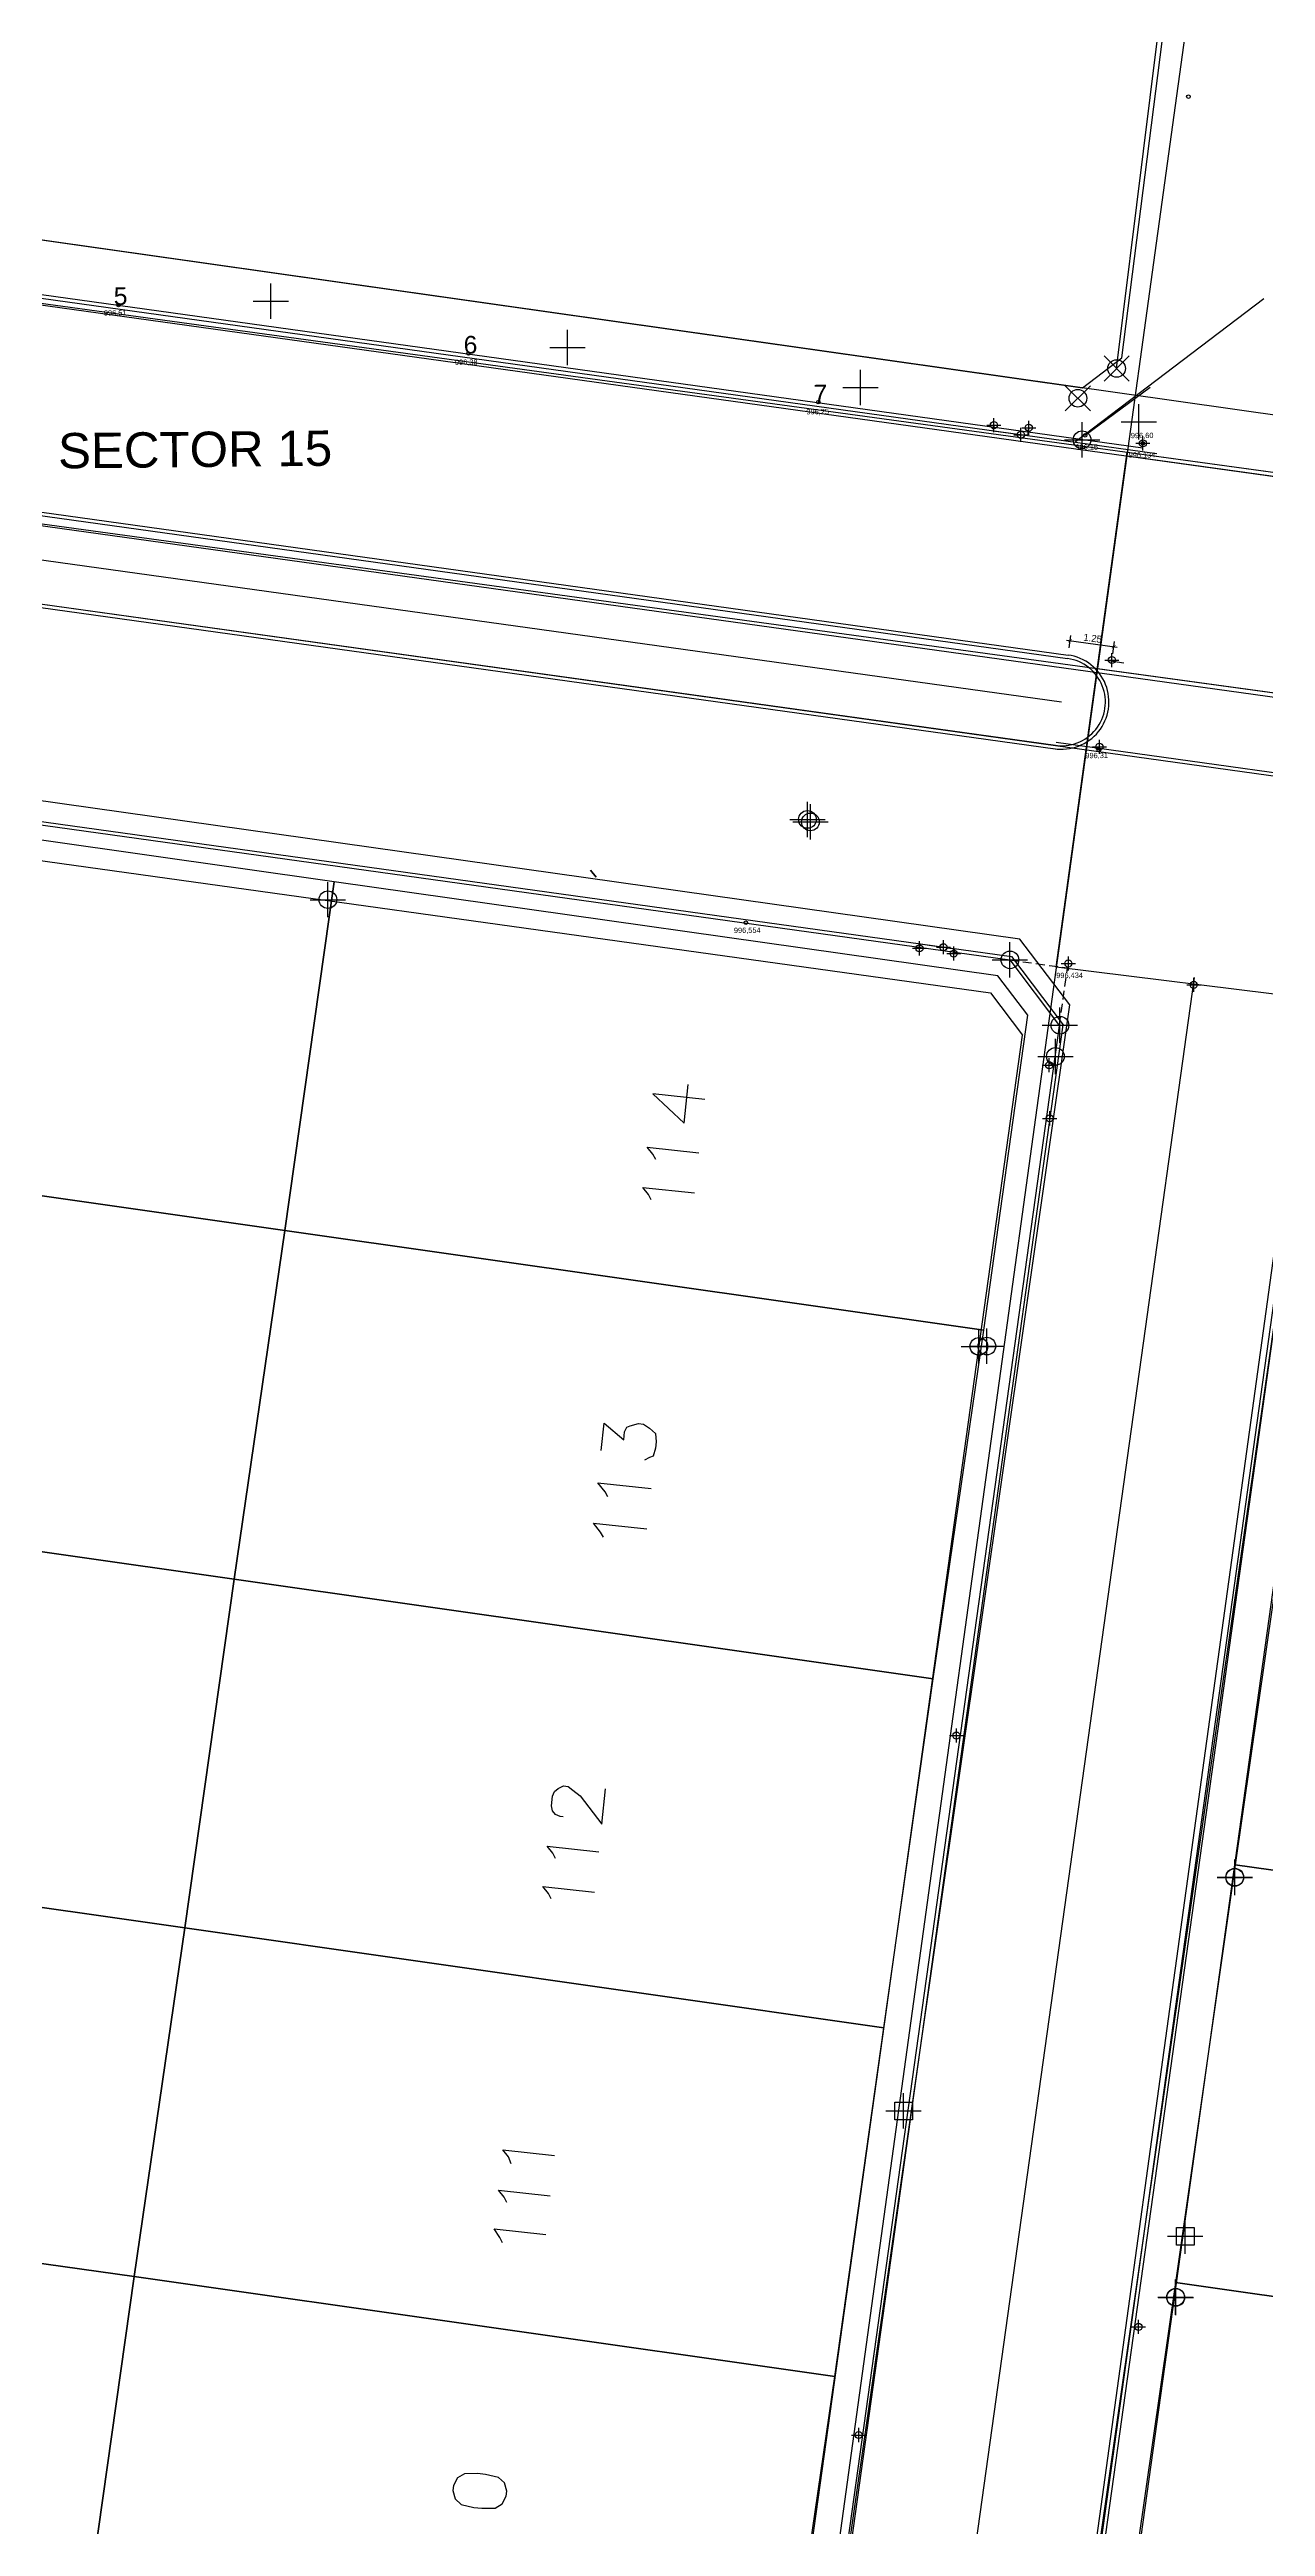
# Model space of a CAD drawing. Header units: metres. Extents: x -977055 to 805873, y -1033982 to 242021.
# Drawn here: x 829.4 to 863.8, y 1000.7 to 1070.9 of the extents above; entities that cross this region are included whole.
import ezdxf

# ---------------------------------------------------------------- set-up
doc = ezdxf.new("R2010")
doc.units = ezdxf.units.M
doc.header["$PDMODE"] = 32
doc.header["$PDSIZE"] = 1.5
doc.linetypes.add('DASHED2', pattern=[0.375, 0.25, -0.125])
for name, color, linetype in [('12-CONDICIONES EXISTENTES', 2, 'Continuous'), ('C-ANNO-MATC-TEXT', 150, 'Continuous'), ('C-ROAD-PROF-TEXT', 11, 'Continuous'), ('linea 1', 1, 'Continuous'), ('LOTE 243', 6, 'Continuous'), ('puntos nov 7', 50, 'Continuous'), ('PUNTOS V', 4, 'Continuous'), ('V-NODE', 1, 'Continuous')]:
    doc.layers.add(name, color=color, linetype=linetype)
doc.layers.add('PDF2_area escolar', color=7, linetype='Continuous', true_color=0x989898)
doc.layers.add('PDF_Geometry', color=7, linetype='Continuous', true_color=0x797979)
doc.layers.get('PDF2_area escolar').off()
doc.styles.add('CITY2', font='stylu.ttf', dxfattribs={"height": 0.2})
doc.styles.get("Standard").update_dxf_attribs({"font": 'arial.ttf'})
doc.dimstyles.new('COTAS2', dxfattribs={"dimtxt": 0.02, "dimasz": 0.1, "dimexe": 0.15, "dimexo": 0.08, "dimgap": 0.05, "dimtad": 1, "dimzin": 0, "dimdsep": 46, "dimtxsty": 'CITY2', "dimblk": 'ARCHTICK', "dimcen": 1, "dimdle": 0.1, "dimclrd": 1, "dimclre": 1, "dimclrt": 2, "dimadec": 0, "dimazin": 0, "dimtfac": 1, "dimtofl": 0, "dimtmove": 0, "dimatfit": 3, "dimldrblk": 'ARCHTICK', "dimfxl": 0.18, "dimtolj": 1, "dimtzin": 0, "dimarcsym": 0})

# ---------------------------------------------------------------- blocks, each defined once
blk = doc.blocks.new('*U274')
at = {"color": 0, "linetype": 'ByBlock', "lineweight": -2, "transparency": 16777216}
for p, q in [((-1, 0), (1, 0)), ((0, -1), (0, 1))]:
    blk.add_line(p, q, dxfattribs=at)
blk.add_circle((0, 0), 0.5, dxfattribs=at)
blk = doc.blocks.new('*U442', base_point=(855.922, 1034.139, 998.239))
at = {"layer": 'V-NODE', "color": 50, "lineweight": -2, "xscale": 0.5, "yscale": 0.5, "zscale": 0.5}
blk.add_blockref('*U274', (855.922, 1034.139, 998.239), dxfattribs=at)
blk = doc.blocks.new('*U583', base_point=(862.939, 1019.092, 998.987))
at = {"layer": 'V-NODE', "color": 50, "lineweight": -2, "xscale": 0.5, "yscale": 0.5, "zscale": 0.5}
blk.add_blockref('*U274', (862.939, 1019.092, 998.987), dxfattribs=at)
blk = doc.blocks.new('*U592', base_point=(861.271, 1007.199, 999.719))
at = {"layer": 'V-NODE', "color": 50, "lineweight": -2, "xscale": 0.5, "yscale": 0.5, "zscale": 0.5}
blk.add_blockref('*U274', (861.271, 1007.199, 999.719), dxfattribs=at)
blk = doc.blocks.new('*U1156', base_point=(837.267, 1046.782, 997.875))
at = {"layer": 'V-NODE', "color": 50, "lineweight": -2, "xscale": 0.5, "yscale": 0.5, "zscale": 0.5}
blk.add_blockref('*U274', (837.267, 1046.782, 997.875), dxfattribs=at)
blk = doc.blocks.new('*U1168', base_point=(855.698, 1034.133, 997.486))
at = {"layer": 'V-NODE', "color": 50, "lineweight": -2, "xscale": 0.5, "yscale": 0.5, "zscale": 0.5}
blk.add_blockref('*U274', (855.698, 1034.133, 997.486), dxfattribs=at)
blk = doc.blocks.new('*U1171', base_point=(855.697, 1034.13, 998.333))
at = {"layer": 'V-NODE', "color": 50, "lineweight": -2, "xscale": 0.5, "yscale": 0.5, "zscale": 0.5}
blk.add_blockref('*U274', (855.697, 1034.13, 998.333), dxfattribs=at)
blk = doc.blocks.new('*U1279', base_point=(861.266, 1007.207, 999.723))
at = {"layer": 'V-NODE', "color": 50, "lineweight": -2, "xscale": 0.5, "yscale": 0.5, "zscale": 0.5}
blk.add_blockref('*U274', (861.266, 1007.207, 999.723), dxfattribs=at)
blk = doc.blocks.new('*U1282', base_point=(862.941, 1019.101, 998.987))
at = {"layer": 'V-NODE', "color": 50, "lineweight": -2, "xscale": 0.5, "yscale": 0.5, "zscale": 0.5}
blk.add_blockref('*U274', (862.941, 1019.101, 998.987), dxfattribs=at)
blk = doc.blocks.new('*U2820')
at = {"color": 0, "linetype": 'ByBlock', "lineweight": -2, "transparency": 16777216}
for p, q in [((-0.71, -0.71), (0.71, 0.71)), ((-0.71, 0.71), (0.71, -0.71))]:
    blk.add_line(p, q, dxfattribs=at)
blk.add_circle((0, 0), 0.5, dxfattribs=at)
blk = doc.blocks.new('*U2823', base_point=(859.596, 1061.824, 997.32))
at = {"layer": 'V-NODE', "color": 50, "lineweight": -2, "xscale": 0.5, "yscale": 0.5, "zscale": 0.5}
blk.add_blockref('*U2820', (859.596, 1061.824, 997.32), dxfattribs=at)
blk = doc.blocks.new('*U2826', base_point=(858.499, 1060.98, 997.399))
at = {"layer": 'V-NODE', "color": 50, "lineweight": -2, "xscale": 0.5, "yscale": 0.5, "zscale": 0.5}
blk.add_blockref('*U2820', (858.499, 1060.98, 997.399), dxfattribs=at)
blk = doc.blocks.new('base')
at = {"layer": 'PDF_Geometry', "lineweight": 25, "extrusion": (-0.000787417, 0.063364, 0.99799), "elevation": 0.026}
for points in [[(-314.355, -197.288), (-299.601, -195.681), (-292.744, -194.188), (-282.663, -192.111), (-274.476, -190.361), (-258.037, -185.154), (-248.029, -180.61), (-240.539, -177.71), (-228.643, -174.042), (-222.733, -172.714), (-217.384, -171.04), (-209.935, -169.248), (-202.16, -164.759), (-196.196, -160.284), (-195.073, -159.817), (-178.095, -157.457), (-154.298, -156.614), (-136.667, -154.611), (-124.436, -153.164), (-118.066, -151.474), (-100.79, -146.646), (-80.955, -140.967), (-73.385, -139.328), (-61.694, -135.822), (-40.504, -131.604), (-37.727, -130.872), (-17.661, -129.441), (1.311, -127.461), (21.092, -124.929), (41.006, -122.83), (47.376, -123.458), (63.592, -123.186), (81.402, -124.312), (85.639, -96.072), (88.705, -66.393), (92.811, -40.781), (97.16, -22.386), (100.596, -1.562), (102.483, 8.32), (109.691, 37.361), (117.528, 76.62), (126.217, 115.638), (131.513, 149.592), (134.682, 173.973), (136.916, 195.591), (139.956, 229.678), (141.558, 250.676), (142.614, 271.37), (143.252, 283.21), (147.066, 312.938), (152.58, 355.631), (153.554, 396.042), (150.869, 418.02), (151.777, 438.639), (150.959, 458.028), (151.777, 438.639), (150.869, 418.02), (153.554, 396.042), (152.58, 355.631), (147.066, 312.938), (143.252, 283.21), (142.614, 271.37), (141.558, 250.676), (139.956, 229.678), (136.916, 195.591), (134.682, 173.973), (131.513, 149.592), (126.217, 115.638), (117.528, 76.62), (109.691, 37.361), (102.483, 8.32), (100.596, -1.562), (97.16, -22.386), (92.811, -40.781), (88.705, -66.393), (85.639, -96.072), (81.402, -124.312), (63.592, -123.186), (47.376, -123.458), (41.006, -122.83), (21.092, -124.929), (1.311, -127.461), (-17.661, -129.441), (-37.727, -130.872), (-40.504, -131.604), (-61.694, -135.822), (-73.385, -139.328), (-80.955, -140.967), (-100.79, -146.646), (-118.066, -151.474), (-124.436, -153.164), (-136.667, -154.611), (-154.298, -156.614), (-178.095, -157.457), (-195.073, -159.817), (-196.196, -160.284), (-202.16, -164.759), (-209.935, -169.248), (-217.384, -171.04), (-222.733, -172.714), (-228.643, -174.042), (-240.539, -177.71), (-248.029, -180.61), (-258.037, -185.154), (-274.476, -190.361), (-282.663, -192.111), (-292.744, -194.188), (-299.601, -195.681), (-314.355, -197.288), (-312.178, -178.446), (-309.146, -157.898), (-306.876, -132.899), (-305.823, -118.002), (-298.643, -78.802), (-291.055, -45.077), (-282.252, -15.116), (-275.645, 10.473), (-270.319, 33.898), (-263.825, 63.164), (-258.15, 86.408), (-284.424, 123.888)], [(90.41, -55.701), (23.541, -45.327), (22.42, -46.165), (14.042, -106.087)], [(23.766, -43.807), (18.381, -47.797)], [(23.541, -45.327), (22.42, -46.165)], [(76.721, 35.815), (75.319, 37.653), (36.902, 43.626), (35.023, 42.276), (24.12, -27.822), (25.516, -29.706), (63.985, -35.639), (65.818, -34.283)], [(-11.71, 51.199), (-13.594, 49.803), (-24.492, -20.249), (-23.096, -22.133), (15.367, -28.112), (17.206, -26.71), (28.103, 43.341), (26.707, 45.225)], [(34.49, -25.269), (35.953, -25.445), (35.081, -24.598), (34.949, -25.695)], [(35.899, -23.584), (35.974, -23.732), (36.135, -23.937), (34.672, -23.76)], [(36.037, -22.441), (36.112, -22.589), (36.272, -22.794), (34.81, -22.618)], [(37.541, -15.342), (37.447, -16.119), (36.903, -15.636), (36.875, -15.865), (36.813, -15.996), (36.716, -16.031), (36.477, -16.095), (36.339, -16.078), (36.168, -15.965), (36.001, -15.806), (35.983, -15.572), (36.005, -15.389), (36.078, -15.166), (36.175, -15.131), (36.323, -15.056)], [(37.375, -14.024), (37.45, -14.172), (37.651, -14.428), (36.143, -14.246)], [(37.513, -12.881), (37.588, -13.029), (37.789, -13.285), (36.281, -13.103)], [(38.745, -4.961), (38.837, -4.972), (38.968, -5.034), (39.049, -5.136), (39.078, -5.279), (39.045, -5.553), (38.983, -5.685), (38.88, -5.765), (38.732, -5.84), (38.595, -5.824), (38.469, -5.716), (38.257, -5.551), (37.659, -4.737), (37.538, -5.743)], [(38.98, -3.783), (39.055, -3.932), (39.216, -4.136), (37.753, -3.96)], [(39.118, -2.641), (39.193, -2.789), (39.353, -2.994), (37.891, -2.818)], [(40.346, 4.862), (40.416, 4.669), (40.576, 4.464), (39.114, 4.64)], [(40.478, 5.959), (40.553, 5.811), (40.714, 5.606), (39.251, 5.783)], [(40.616, 7.102), (40.691, 6.954), (40.846, 6.703), (39.384, 6.88)]]:
    blk.add_lwpolyline(points, dxfattribs=at)
for points in [[(46.42, -21.698), (44.906, -31.578), (63.706, -34.492), (64.827, -33.653), (66.221, -24.779)], [(26.666, -18.622), (25.312, -27.548), (26.151, -28.669), (44.906, -31.578), (46.42, -21.698)], [(47.981, -11.824), (46.42, -21.698), (66.221, -24.779), (67.736, -14.899)], [(28.227, -8.748), (26.666, -18.622), (46.42, -21.698), (47.981, -11.824)], [(-0.02, -0.337), (-1.863, -12.171), (17.891, -15.247), (19.74, -3.367)], [(49.496, -1.944), (47.981, -11.824), (67.736, -14.899), (69.25, -5.019)], [(29.742, 1.132), (28.227, -8.748), (47.981, -11.824), (49.496, -1.944)], [(51.057, 7.931), (49.496, -1.944), (69.25, -5.019), (70.817, 4.901)], [(1.829, 11.543), (-0.02, -0.337), (19.74, -3.367), (21.583, 8.468)], [(31.257, 11.012), (29.742, 1.132), (49.496, -1.944), (51.057, 7.931)], [(52.572, 17.811), (51.057, 7.931), (70.817, 4.901), (72.332, 14.781)], [(32.817, 20.886), (31.257, 11.012), (51.057, 7.931), (52.572, 17.811)], [(3.626, 23.383), (1.829, 11.543), (21.583, 8.468), (23.432, 20.348)], [(42.11, 14.11), (42.046, 14.349), (41.879, 14.508), (41.519, 14.598), (41.291, 14.626), (40.919, 14.624), (40.72, 14.509), (40.601, 14.291), (40.585, 14.154), (40.649, 13.915), (40.815, 13.756), (41.175, 13.666), (41.404, 13.638), (41.775, 13.64), (41.974, 13.755), (42.093, 13.973)]]:
    blk.add_lwpolyline(points, close=True, dxfattribs=at)
at = {"layer": 'PDF_Geometry', "color": 2, "lineweight": 40, "extrusion": (-0.000787417, 0.063364, 0.99799), "elevation": 0.026}
blk.add_lwpolyline([(37.482, -31.611), (37.643, -31.816)], dxfattribs=at)
blk = doc.blocks.new('*U4082')
at = {"color": 0, "linetype": 'ByBlock', "lineweight": -2, "transparency": 16777216}
for p, q in [((-1, 0), (1, 0)), ((0, -1), (0, 1))]:
    blk.add_line(p, q, dxfattribs=at)
blk.add_lwpolyline([(-0.5, -0.5), (-0.5, 0.5), (0.5, 0.5), (0.5, -0.5)], close=True, dxfattribs=at)
blk = doc.blocks.new('_ArchTick')
at = {"color": 0, "linetype": 'ByBlock', "const_width": 0.15}
blk.add_lwpolyline([(-0.5, -0.5), (0.5, 0.5)], dxfattribs=at)
blk = doc.blocks.new('*D4373')
at = {"layer": '12-CONDICIONES EXISTENTES', "color": 1, "linetype": 'Continuous', "lineweight": -2, "transparency": 16777216}
for p, q in [((858.252, 1053.918), (858.3, 1054.264)), ((859.486, 1053.746), (859.534, 1054.092))]:
    blk.add_line(p, q, dxfattribs=at)
at = {"layer": '12-CONDICIONES EXISTENTES', "color": 1, "lineweight": -2, "transparency": 16777216}
blk.add_line((858.18, 1054.129), (859.612, 1053.93), dxfattribs=at)
at = {"layer": 'Defpoints', "color": 0, "transparency": 16777216}
for p in [(858.241, 1053.838, 997.203), (859.475, 1053.666, 997.203), (859.513, 1053.944)]:
    blk.add_point(p, dxfattribs=at)
at = {"layer": '12-CONDICIONES EXISTENTES', "color": 1, "lineweight": -2, "transparency": 16777216, "xscale": 0.1, "yscale": 0.1, "zscale": 0.1}
for p, rotation in [((858.28, 1054.116), 172.0696829134656), ((859.513, 1053.944), 352.0696829134656)]:
    blk.add_blockref('_ArchTick', p, dxfattribs=dict(at, rotation=rotation))
at = {"layer": '12-CONDICIONES EXISTENTES', "color": 2, "transparency": 16777216, "insert": (858.918, 1054.183), "char_height": 0.2, "attachment_point": 5, "rotation": 352.06968, "style": 'CITY2'}
blk.add_mtext('\\A1;1.25', dxfattribs=at)
blk = doc.blocks.new('*U4378')
at = {"color": 0, "linetype": 'ByBlock', "lineweight": -2, "transparency": 16777216}
for p, q in [((-1, 0), (1, 0)), ((0, -1), (0, 1))]:
    blk.add_line(p, q, dxfattribs=at)
blk.add_circle((0, 0), 0.5, dxfattribs=at)
blk = doc.blocks.new('*U4387', base_point=(858.229, 1044.975, 996.434))
at = {"layer": 'V-NODE', "lineweight": -2, "xscale": 0.2, "yscale": 0.2, "zscale": 0.2}
blk.add_blockref('*U4378', (858.229, 1044.975, 996.434), dxfattribs=at)
blk = doc.blocks.new('*U4405', base_point=(859.109, 1051.113, 996.31))
at = {"layer": 'V-NODE', "lineweight": -2, "xscale": 0.2, "yscale": 0.2, "zscale": 0.2}
blk.add_blockref('*U4378', (859.109, 1051.113, 996.31), dxfattribs=at)
blk = doc.blocks.new('*U4411', base_point=(857.688, 1042.094, 995.722))
at = {"layer": 'V-NODE', "lineweight": -2, "xscale": 0.2, "yscale": 0.2, "zscale": 0.2}
blk.add_blockref('*U4378', (857.688, 1042.094, 995.722), dxfattribs=at)
blk = doc.blocks.new('*U4420', base_point=(860.34, 1059.705, 996.134))
at = {"layer": 'V-NODE', "lineweight": -2, "xscale": 0.2, "yscale": 0.2, "zscale": 0.2}
blk.add_blockref('*U4378', (860.34, 1059.705, 996.134), dxfattribs=at)
blk = doc.blocks.new('*U4423', base_point=(859.461, 1053.567, 996.26))
at = {"layer": 'V-NODE', "lineweight": -2, "xscale": 0.2, "yscale": 0.2, "zscale": 0.2}
blk.add_blockref('*U4378', (859.461, 1053.567, 996.26), dxfattribs=at)
blk = doc.blocks.new('*U4499', base_point=(861.779, 1044.368, 996.434))
at = {"layer": 'V-NODE', "lineweight": -2, "xscale": 0.2, "yscale": 0.2, "zscale": 0.2}
blk.add_blockref('*U4378', (861.779, 1044.368, 996.434), dxfattribs=at)
blk = doc.blocks.new('*U4509', base_point=(860.216, 1006.365, 999.119))
at = {"layer": 'V-NODE', "lineweight": -2, "xscale": 0.2, "yscale": 0.2, "zscale": 0.2}
blk.add_blockref('*U4378', (860.216, 1006.365, 999.119), dxfattribs=at)
blk = doc.blocks.new('*U4512', base_point=(852.294, 1003.302, 999.32))
at = {"layer": 'V-NODE', "lineweight": -2, "xscale": 0.2, "yscale": 0.2, "zscale": 0.2}
blk.add_blockref('*U4378', (852.294, 1003.302, 999.32), dxfattribs=at)
blk = doc.blocks.new('*U4515', base_point=(855.061, 1023.11, 998.304))
at = {"layer": 'V-NODE', "lineweight": -2, "xscale": 0.2, "yscale": 0.2, "zscale": 0.2}
blk.add_blockref('*U4378', (855.061, 1023.11, 998.304), dxfattribs=at)
blk = doc.blocks.new('*U4521', base_point=(857.701, 1040.589, 996.968))
at = {"layer": 'V-NODE', "lineweight": -2, "xscale": 0.2, "yscale": 0.2, "zscale": 0.2}
blk.add_blockref('*U4378', (857.701, 1040.589, 996.968), dxfattribs=at)
blk = doc.blocks.new('*U4524', base_point=(856.886, 1059.946, 996.477))
at = {"layer": 'V-NODE', "lineweight": -2, "xscale": 0.2, "yscale": 0.2, "zscale": 0.2}
blk.add_blockref('*U4378', (856.886, 1059.946, 996.477), dxfattribs=at)
blk = doc.blocks.new('*U4527', base_point=(854.693, 1045.435, 996.594))
at = {"layer": 'V-NODE', "lineweight": -2, "xscale": 0.2, "yscale": 0.2, "zscale": 0.2}
blk.add_blockref('*U4378', (854.693, 1045.435, 996.594), dxfattribs=at)
blk = doc.blocks.new('*U4530', base_point=(854.985, 1045.255, 996.796))
at = {"layer": 'V-NODE', "lineweight": -2, "xscale": 0.2, "yscale": 0.2, "zscale": 0.2}
blk.add_blockref('*U4378', (854.985, 1045.255, 996.796), dxfattribs=at)
blk = doc.blocks.new('*U4533', base_point=(854.014, 1045.404, 996.785))
at = {"layer": 'V-NODE', "lineweight": -2, "xscale": 0.2, "yscale": 0.2, "zscale": 0.2}
blk.add_blockref('*U4378', (854.014, 1045.404, 996.785), dxfattribs=at)
blk = doc.blocks.new('*U4554', base_point=(857.109, 1060.144, 996.674))
at = {"layer": 'V-NODE', "lineweight": -2, "xscale": 0.2, "yscale": 0.2, "zscale": 0.2}
blk.add_blockref('*U4378', (857.109, 1060.144, 996.674), dxfattribs=at)
blk = doc.blocks.new('*U4557', base_point=(856.122, 1060.221, 996.673))
at = {"layer": 'V-NODE', "lineweight": -2, "xscale": 0.2, "yscale": 0.2, "zscale": 0.2}
blk.add_blockref('*U4378', (856.122, 1060.221, 996.673), dxfattribs=at)
blk = doc.blocks.new('*U4582')
at = {"color": 0, "linetype": 'ByBlock', "lineweight": -2, "transparency": 16777216}
for p, q in [((-1, 0), (1, 0)), ((0, -1), (0, 1))]:
    blk.add_line(p, q, dxfattribs=at)
blk.add_circle((0, 0), 0.5, dxfattribs=at)
blk = doc.blocks.new('*U4585', base_point=(850.843, 1049.054, 996.879))
at = {"layer": 'V-NODE', "color": 3, "lineweight": -2, "xscale": 0.5, "yscale": 0.5, "zscale": 0.5}
blk.add_blockref('*U4582', (850.843, 1049.054, 996.879), dxfattribs=at)
blk = doc.blocks.new('*U4586', base_point=(858.618, 1059.805, 996.464))
at = {"layer": 'V-NODE', "color": 3, "lineweight": -2, "xscale": 0.5, "yscale": 0.5, "zscale": 0.5}
blk.add_blockref('*U4582', (858.618, 1059.805, 996.464), dxfattribs=at)
blk = doc.blocks.new('*U4591', base_point=(850.928, 1048.984, 996.868))
at = {"layer": 'V-NODE', "color": 3, "lineweight": -2, "xscale": 0.5, "yscale": 0.5, "zscale": 0.5}
blk.add_blockref('*U4582', (850.928, 1048.984, 996.868), dxfattribs=at)
blk = doc.blocks.new('*U4592', base_point=(856.576, 1045.078, 996.745))
at = {"layer": 'V-NODE', "color": 3, "lineweight": -2, "xscale": 0.5, "yscale": 0.5, "zscale": 0.5}
blk.add_blockref('*U4582', (856.576, 1045.078, 996.745), dxfattribs=at)
blk = doc.blocks.new('*U4593', base_point=(857.991, 1043.226, 996.79))
at = {"layer": 'V-NODE', "color": 3, "lineweight": -2, "xscale": 0.5, "yscale": 0.5, "zscale": 0.5}
blk.add_blockref('*U4582', (857.991, 1043.226, 996.79), dxfattribs=at)
blk = doc.blocks.new('*U4594', base_point=(857.864, 1042.343, 996.842))
at = {"layer": 'V-NODE', "color": 3, "lineweight": -2, "xscale": 0.5, "yscale": 0.5, "zscale": 0.5}
blk.add_blockref('*U4582', (857.864, 1042.343, 996.842), dxfattribs=at)
blk = doc.blocks.new('*U5100')
at = {"color": 0, "linetype": 'ByBlock', "lineweight": -2, "transparency": 16777216}
for p, q in [((-1, 0), (1, 0)), ((0, -1), (0, 1))]:
    blk.add_line(p, q, dxfattribs=at)
blk = doc.blocks.new('*U5316', base_point=(835.655, 1063.729, 997.126))
at = {"layer": 'V-NODE', "color": 2, "lineweight": -2, "xscale": 0.5, "yscale": 0.5, "zscale": 0.5}
blk.add_blockref('*U5100', (835.655, 1063.729, 997.126), dxfattribs=at)
blk = doc.blocks.new('*U5319', base_point=(844.05, 1062.421, 997.175))
at = {"layer": 'V-NODE', "color": 2, "lineweight": -2, "xscale": 0.5, "yscale": 0.5, "zscale": 0.5}
blk.add_blockref('*U5100', (844.05, 1062.421, 997.175), dxfattribs=at)
blk = doc.blocks.new('*U5322', base_point=(852.345, 1061.289, 997.294))
at = {"layer": 'V-NODE', "color": 2, "lineweight": -2, "xscale": 0.5, "yscale": 0.5, "zscale": 0.5}
blk.add_blockref('*U5100', (852.345, 1061.289, 997.294), dxfattribs=at)
blk = doc.blocks.new('*U5325', base_point=(860.221, 1060.311, 997.286))
at = {"layer": 'V-NODE', "color": 2, "lineweight": -2, "xscale": 0.5, "yscale": 0.5, "zscale": 0.5}
blk.add_blockref('*U5100', (860.221, 1060.311, 997.286), dxfattribs=at)

msp = doc.modelspace()

# ---------------------------------------------------------------- linework, layer by layer
at = {"color": 1}
for points, elevation in [([(826.85026, 767.27004), (874.73821, 1114.15611), (868.36224, 1120.78784), (818.82259, 761.82294), (826.85026, 767.27004)], 2022.29234), ([(801.61867, 1067.45219), (1160.48943, 1017.53949), (1159.04381, 1011.48073), (800.75387, 1061.31279), (801.60927, 1067.4535)], 1997.105), ([(801.61867, 1067.45219), (1045.10893, 1034.047), (1044.25001, 1027.90678), (800.75387, 1061.31279), (801.61867, 1067.45219)], 1997.105), ([(859.89146, 1059.45756), (867.05142, 1058.47527), (865.05116, 1043.98601), (857.88501, 1044.86968), (859.89811, 1059.45665)], 1997.105), ([(859.88309, 1059.34862), (867.03567, 1058.3612), (866.20862, 1052.33285), (859.05051, 1053.31489), (859.88309, 1059.34862)], 1997.105)]:
    msp.add_lwpolyline(points, dxfattribs=dict(at, elevation=elevation))
at = {"layer": '12-CONDICIONES EXISTENTES', "color": 1, "linetype": 'Continuous', "elevation": 997.203}
for points in [[(791.25045, 1069.09682), (860.73248, 1059.41791)], [(791.26425, 1069.19586), (860.34, 1059.57355)], [(790.40884, 1063.05515), (858.20999, 1053.6104)], [(790.42264, 1063.1542), (858.2238, 1053.70944)], [(790.23776, 1061.82701), (858.03895, 1052.38225)], [(790.06668, 1060.59887), (857.86787, 1051.15411)], [(790.05288, 1060.49983), (857.85411, 1051.05506)], [(789.07331, 1053.46773), (856.02129, 1044.14182)], [(859.36231, 1053.55084), (859.79723, 1053.49026)], [(809.48104, 1051.63457), (856.56954, 1045.0751)], [(816.53138, 1050.75342), (856.62437, 1045.16843)], [(857.86649, 1051.1442), (956.64419, 1037.38439)], [(857.88026, 1051.24325), (956.65799, 1037.48343)]]:
    msp.add_lwpolyline(points, dxfattribs=at)
at = {"layer": '12-CONDICIONES EXISTENTES', "color": 1}
for points, elevation in [([(856.122, 1060.221), (856.10002, 1060.06322)], 996.671), ([(857.109, 1060.144), (857.07876, 1059.92688)], 996.672), ([(818.989, 1050.321), (819.841, 1056.45128), (857.86649, 1051.1442)], 997.254), ([(854.014, 1045.404), (854.0315, 1045.52962)], 996.783), ([(854.985, 1045.255), (855.00438, 1045.3941)], 996.794), ([(856.62437, 1045.16843), (858.08072, 1043.24048)], 997.203), ([(856.56954, 1045.0751), (857.97595, 1043.21326)], 997.203), ([(856.02129, 1044.14182), (856.92834, 1042.94105)], 997.203)]:
    msp.add_lwpolyline(points, dxfattribs=dict(at, elevation=elevation))
at = {"layer": '12-CONDICIONES EXISTENTES', "color": 5}
for points, elevation in [([(856.122, 1060.221), (856.10002, 1060.06322), (857.07876, 1059.92688), (857.109, 1060.144)], 996.671), ([(854.014, 1045.404), (854.0315, 1045.52962), (855.00438, 1045.3941), (854.985, 1045.255)], 996.783)]:
    msp.add_lwpolyline(points, dxfattribs=dict(at, elevation=elevation))
at = {"layer": '12-CONDICIONES EXISTENTES', "color": 1, "linetype": 'DASHED2'}
for points, elevation in [([(856.56954, 1045.0751), (858.20376, 1044.84745)], 997.203), ([(857.97595, 1043.21326), (858.20376, 1044.84745)], 1011.104)]:
    msp.add_lwpolyline(points, dxfattribs=dict(at, elevation=elevation))
at = {"layer": '12-CONDICIONES EXISTENTES', "color": 1}
msp.add_circle((861.62859, 1069.52222, 996.877), 0.05, dxfattribs=at)
for radius in [1.34, 1.24]:
    msp.add_arc((858.03851, 1052.38231, 997.203), radius, 260.611204, 82.0882449, dxfattribs=at)
at = {"layer": 'linea 1', "elevation": 1011.104}
for points in [[(851.06456, 967.55969), (861.80109, 1044.57856)], [(854.53104, 967.07646), (865.24829, 1043.95701)], [(854.63008, 967.06265), (865.34733, 1043.94322)], [(855.6205, 966.92459), (866.35704, 1043.94346)], [(847.49903, 968.05673), (857.97595, 1043.21326)], [(847.59807, 968.04292), (858.08072, 1043.24048)], [(846.50861, 968.1948), (856.92834, 1042.94105)]]:
    msp.add_lwpolyline(points, dxfattribs=at)
at = {"layer": 'LOTE 243', "elevation": 996.782}
msp.add_lwpolyline([(816.42216, 1067.27715), (882.14281, 1057.94888)], dxfattribs=at)
at = {"layer": 'PUNTOS V', "elevation": 997.399}
msp.add_lwpolyline([(859.596, 1061.824), (867.052, 1121.861)], dxfattribs=at)
at = {"layer": 'PUNTOS V', "color": 1, "elevation": 997.399}
msp.add_lwpolyline([(858.70585, 1059.93245), (860.54779, 1061.29371)], dxfattribs=at)
at = {"layer": 'PUNTOS V', "color": 1}
for centre in [(831.34029, 1063.62458, 996.173), (841.24503, 1062.24759, 996.173), (851.14977, 1060.8706, 996.173), (858.70585, 1059.93245, 996.877), (860.33971, 1059.70485, 997.203), (859.09463, 1051.01447, 996.877), (849.10081, 1046.13235, 996.173)]:
    msp.add_circle(centre, 0.05, dxfattribs=at)

# ---------------------------------------------------------------- block references
at = {"layer": 'C-ANNO-MATC-TEXT', "lineweight": -2, "xscale": 0.5, "yscale": 0.5, "zscale": 0.5}
for p in [(853.565, 1012.481, 997.116), (861.541, 1008.931, 999.724)]:
    msp.add_blockref('*U4082', p, dxfattribs=at)
at = {"layer": 'PDF2_area escolar'}
msp.add_blockref('base', (882.736, 1016.336, 999.038), dxfattribs=at)
at = {"layer": 'puntos nov 7'}
for name, p in [('*U1156', (837.267, 1046.782, 997.875)), ('*U1171', (855.697, 1034.13, 998.333)), ('*U1168', (855.698, 1034.133, 997.486)), ('*U442', (855.922, 1034.139, 998.239)), ('*U583', (862.939, 1019.092, 998.987)), ('*U1282', (862.941, 1019.101, 998.987)), ('*U1279', (861.266, 1007.207, 999.723)), ('*U592', (861.271, 1007.199, 999.719))]:
    msp.add_blockref(name, p, dxfattribs=at)
at = {"layer": 'V-NODE'}
for name, p in [('*U5316', (835.655, 1063.729, 997.126)), ('*U5319', (844.05, 1062.421, 997.175)), ('*U2823', (859.596, 1061.824, 997.32)), ('*U5322', (852.345, 1061.289, 997.294)), ('*U2826', (858.499, 1060.98, 997.399)), ('*U5325', (860.221, 1060.311, 997.286)), ('*U4557', (856.122, 1060.221, 996.671)), ('*U4524', (856.886, 1059.946, 996.475)), ('*U4554', (857.109, 1060.144, 996.672)), ('*U4586', (858.618, 1059.805, 996.462)), ('*U4420', (860.34, 1059.705, 996.132)), ('*U4423', (859.461, 1053.567, 996.258)), ('*U4405', (859.109, 1051.113, 996.308)), ('*U4585', (850.843, 1049.054, 996.877)), ('*U4591', (850.928, 1048.984, 996.866)), ('*U4533', (854.014, 1045.404, 996.783)), ('*U4527', (854.693, 1045.435, 996.592)), ('*U4530', (854.985, 1045.255, 996.794)), ('*U4592', (856.576, 1045.078, 996.743)), ('*U4387', (858.229, 1044.975, 996.432)), ('*U4499', (861.779, 1044.368, 996.432)), ('*U4593', (857.991, 1043.226, 996.788)), ('*U4594', (857.864, 1042.343, 996.84)), ('*U4411', (857.688, 1042.094, 995.72)), ('*U4521', (857.701, 1040.589, 996.966)), ('*U4515', (855.061, 1023.11, 998.302)), ('*U4509', (860.216, 1006.365, 999.117)), ('*U4512', (852.294, 1003.302, 999.318))]:
    msp.add_blockref(name, p, dxfattribs=at)

# ---------------------------------------------------------------- texts
at = {"layer": 'C-ROAD-PROF-TEXT', "color": 11, "linetype": 'Continuous', "lineweight": -3, "attachment_point": 8, "rotation": 0.5711077}
for s, insert, char_height in [('{\\C2;5}', (831.40143, 1063.61679, 995.378), 0.5), ('{\\C2;996,51}', (831.2472, 1063.29902), 0.15), ('{\\C2;6}', (841.30704, 1062.23967, 1993.05), 0.5), ('{\\C2;996,38}', (841.18587, 1061.90162), 0.15), ('{\\C2;7}', (851.21091, 1060.8628, 995.378), 0.5), ('{\\C2;996,25}', (851.13424, 1060.50007), 0.15), ('{\\C2;SECTOR 15}', (833.51331, 1059.0179, 1995.253), 1), ('{\\C2;996,60}', (860.31988, 1059.82534, 996.877), 0.15), ('{\\C2;996,15}', (858.75189, 1059.4969), 0.15), ('{\\C2;996,134}', (860.31459, 1059.27303, 996.877), 0.15), ('{\\C2;996,31}', (859.03276, 1050.76186), 0.15), ('{\\C2;996,554}', (849.14012, 1045.81222), 0.15), ('{\\C2;996,434}', (858.26632, 1044.53623), 0.15)]:
    msp.add_mtext(s, dxfattribs=dict(at, insert=insert, char_height=char_height))

# ---------------------------------------------------------------- dimensions: what is measured, and where the dimension line sits
at = {"layer": '12-CONDICIONES EXISTENTES', "color": 1}
dim = msp.add_aligned_dim(p1=(858.2409, 1053.83831, 997.203), p2=(859.47469, 1053.66645, 997.203), distance=0.27999, dimstyle='COTAS2', dxfattribs=at)
dim.commit()
dim.dimension.update_dxf_attribs({"geometry": '*D4373', "text_midpoint": (858.91771, 1054.18253)})

doc.saveas('drawing.dxf')
